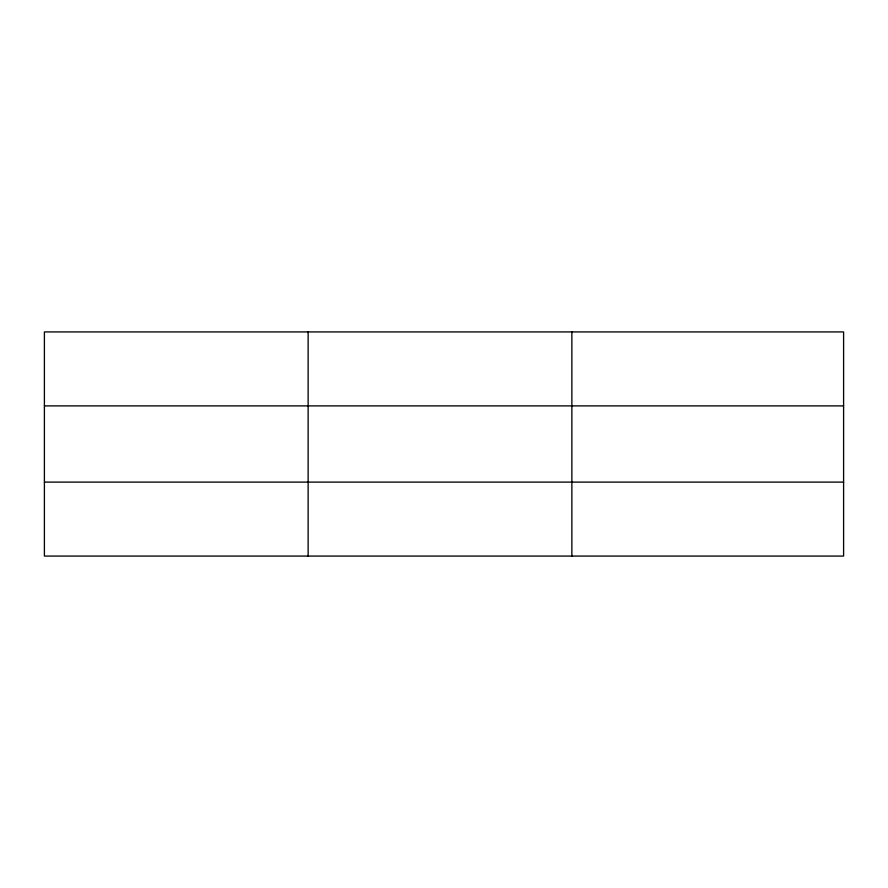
<?xml version="1.0" encoding="UTF-8"?>
<svg xmlns="http://www.w3.org/2000/svg" width="888" height="888" viewBox="0 0 888 888"><rect width="100%" height="100%" fill="white"/><g stroke="black" fill="none" stroke-linecap="round" stroke-linejoin="round"><path stroke-width="1.33" d="M308.136 556.077L308.136 331.923M571.872 556.077L571.872 331.923M843.6 482.106L843.6 556.077L44.4 556.077L44.4 331.923L843.6 331.923L843.6 482.106L44.4 482.106M44.4 405.894L843.6 405.894"/></g></svg>
